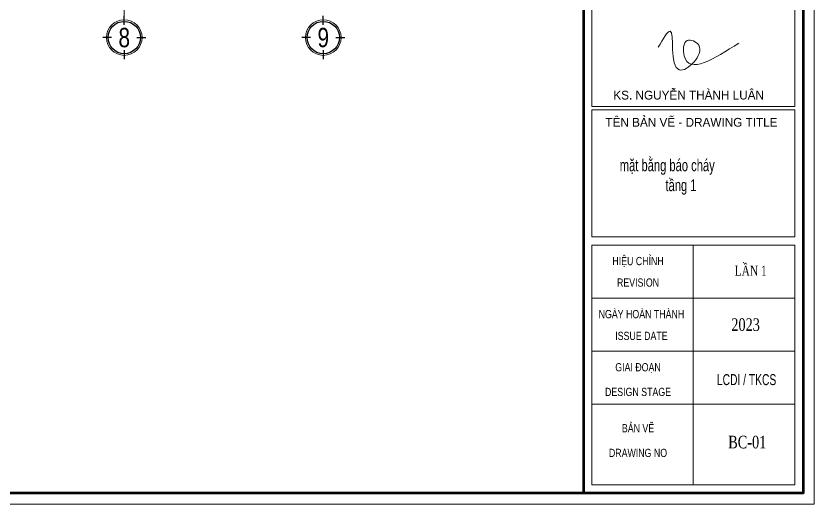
# Model space of a CAD drawing. Header units: millimetres. Extents: x 1109421 to 1726579, y -247837 to 144927.
# Drawn here: x 1494702 to 1515555, y -148520 to -135777 of the extents above; entities that cross this region are included whole.
import ezdxf
from ezdxf.enums import TextEntityAlignment as Align

# ---------------------------------------------------------------- set-up
doc = ezdxf.new("R2010")
doc.units = ezdxf.units.MM
doc.header["$LTSCALE"] = 600
doc.header["$MEASUREMENT"] = 0
doc.linetypes.add('CENTER', pattern=[2, 1.25, -0.25, 0.25, -0.25])
doc.linetypes.add('DASHED', pattern=[0.75, 0.5, -0.25])
doc.layers.get('0').update_dxf_attribs({"lineweight": 0})
doc.layers.get('Defpoints').update_dxf_attribs({"lineweight": 0})
for name, color, linetype, lineweight in [('Khungten_LCDI', 7, 'Continuous', 25), ('LC ISO', 153, 'Continuous', 13), ('LC Text1', 3, 'Continuous', 20), ('PCCC-BAO CHAY - DAY', 3, 'DASHED', 35), ('text', 1, 'Continuous', 20), ('truc', 76, 'CENTER', 9)]:
    doc.layers.add(name, color=color, linetype=linetype, lineweight=lineweight)
doc.styles.add('EG 1', font='VHAVANB.TTF')
doc.styles.add('Khungten', font='VHAVAN.TTF', dxfattribs={"width": 0.9, "height": 5000})
doc.styles.add('Tahoma', font='tahoma.ttf')
doc.styles.add('text', font='hoatbif.shx', dxfattribs={"width": 0.7})
doc.styles.add('Title', font='VHBLACK.TTF')
doc.styles.add('VnAvantH', font='VHAVANB.TTF', dxfattribs={"width": 0.6})
doc.styles.add('VnTimeH', font='VHTIME.TTF')

# ---------------------------------------------------------------- blocks, each defined once
blk = doc.blocks.new('KyHieu TrucDinhVi')
at = {"color": 7, "lineweight": 30}
for p, q in [((0, 2.36), (0, 4)), ((-2.36, 0), (-4, 0)), ((2.36, 0), (4, 0)), ((0, -2.36), (0, -4))]:
    blk.add_line(p, q, dxfattribs=at)
blk.add_circle((0, 0), 3.3)
blk.add_circle((0, 0), 3, dxfattribs=at)
at = {"ltscale": 20, "style": 'Tahoma'}
blk.add_attdef('AA', text='', height=3, dxfattribs=at).set_placement((0, 0), align=Align.MIDDLE_CENTER)
blk = doc.blocks.new('A$C08333679')
at = {"layer": 'truc'}
blk.add_line((40452.8, 85689), (40452.8, 105874.8), dxfattribs=at)
at = {"layer": 'LC ISO'}
ref = blk.add_blockref('KyHieu TrucDinhVi', (40452.8, 85125.7), dxfattribs=dict(at, xscale=140.8352653944289, yscale=140.8352653944289, zscale=140.8352653944289))
ref.add_attrib('AA', '8', dxfattribs={"layer": '0', "ltscale": 20, "height": 507, "style": 'EG 1', "width": 0.8}).set_placement((40452.8, 85125.7), align=Align.MIDDLE_CENTER)
ref = blk.add_blockref('KyHieu TrucDinhVi', (45652.8, 85125.7), dxfattribs=dict(at, xscale=140.8352653944289, yscale=140.8352653944289, zscale=140.8352653944289))
ref.add_attrib('AA', '9', dxfattribs={"layer": '0', "ltscale": 20, "height": 507, "style": 'EG 1', "width": 0.8}).set_placement((45652.8, 85125.7), align=Align.MIDDLE_CENTER)
blk = doc.blocks.new('A$Cb3b0a436')
blk.add_spline([(398.58, 83.19), (400.76, 86.14), (402.39, 79.07), (405.96, 83.58), (403.87, 84.43), (403.32, 81.64), (413.27, 83.97)], degree=3)
at = {"layer": 'Defpoints', "color": 0, "lineweight": 0}
blk.add_lwpolyline([(6.98, 0), (6.98, 297), (426.98, 297), (426.98, 0)], close=True, dxfattribs=at)
at = {"layer": 'Khungten_LCDI', "color": 5, "lineweight": 60}
blk.add_line((384.98, 295), (384.98, 2), dxfattribs=at)
at = {"layer": 'Khungten_LCDI', "color": 5, "lineweight": 25}
blk.add_line((424.98, 2), (424.98, 295), dxfattribs=at)
at = {"layer": 'Khungten_LCDI', "color": 9, "lineweight": 15}
for p, q in [((404.98, 47.17), (404.98, 3.5)), ((423.48, 37.5), (386.48, 37.5)), ((423.48, 27.83), (386.48, 27.83)), ((423.48, 18.17), (386.48, 18.17))]:
    blk.add_line(p, q, dxfattribs=at)
at = {"layer": 'Khungten_LCDI', "color": 5, "lineweight": 60}
blk.add_lwpolyline([(18.98, 2), (18.98, 295), (424.98, 295), (424.98, 2)], close=True, dxfattribs=at)
at = {"layer": 'Khungten_LCDI', "color": 9, "lineweight": 15}
for points in [[(386.48, 72.4), (423.48, 72.4), (423.48, 92.31), (386.48, 92.31)], [(386.48, 48.67), (423.48, 48.67), (423.48, 71.83), (386.48, 71.83)], [(386.48, 3.5), (423.48, 3.5), (423.48, 47.17), (386.48, 47.17)]]:
    blk.add_lwpolyline(points, close=True, dxfattribs=at)
at = {"color": 7}
for s, style, p in [('ks. NGUYÔN thµnh lu©n', 'VnAvantH', (404.13, 73.68)), ('tªn b¶n vÏ - drawing title', 'Khungten', (404.64, 68.73))]:
    blk.add_text(s, height=1.6, dxfattribs=dict(at, style=style)).set_placement(p, align=Align.CENTER)
for s, height, style, width, p in [('hiÖu chØnh', 1.5, 'Khungten', 0.8, (394.9, 43.51)), ('revision', 1.5, 'Khungten', 0.8, (394.9, 39.59)), ('ngµy hoµn thµnh', 1.5, 'Khungten', 0.8, (395.52, 33.84)), ('issue date', 1.5, 'Khungten', 0.8, (395.52, 29.88)), ('giai ®o¹n', 1.5, 'Khungten', 0.8, (394.9, 24.17)), ('lcdi / tkcs', 2, 'Title', 0.7, (414.69, 21.66)), ('design stage', 1.5, 'Khungten', 0.8, (394.9, 19.67)), ('b¶n vÏ', 1.5, 'Khungten', 0.8, (394.9, 13.06)), ('drawing nO', 1.5, 'Khungten', 0.8, (394.9, 8.56))]:
    blk.add_text(s, height=height, dxfattribs=dict(at, style=style, width=width)).set_placement(p, align=Align.CENTER)
at = {"color": 7, "style": 'Khungten', "width": 0.8}
for tag, p in [('REVISION', (413.97, 41.04)), ('NGAYHT', (414.44, 32.41))]:
    blk.add_attdef(tag, text='', height=2, dxfattribs=at).set_placement(p, align=Align.CENTER)
at = {"layer": 'LC Text1', "style": 'Title', "width": 1.485915}
for tag, p, p2 in [('TENBANVE1', (388.11, 59.64), (422.38, 59.64)), ('TENBANVE2', (388.11, 52.88), (422.38, 52.88))]:
    blk.add_attdef(tag, text='', height=2.5, dxfattribs=at).set_placement(p, p2, align=Align.FIT)
at = {"layer": 'LC Text1', "style": 'Title', "width": 0.7}
blk.add_attdef('SOBANVE', text='', height=2.5, dxfattribs=at).set_placement((414.6, 9.54), align=Align.CENTER)

msp = doc.modelspace()

# ---------------------------------------------------------------- block references
at = {"layer": 'PCCC-BAO CHAY - DAY'}
msp.add_blockref('A$C08333679', (1457079.2, -221465.7), dxfattribs=at)

# ---------------------------------------------------------------- texts
at = {"insert": (1502369.8, -139518.9), "char_height": 311.742, "attachment_point": 1, "style": 'text'}
msp.add_mtext_dynamic_manual_height_columns('\\pi8108.74839;mÆt b»ng b¸o ch¸y \\P\\pi9303.75973;tÇng 1', width=19729.791, gutter_width=1558.7, heights=[0], dxfattribs=at)
at = {"layer": 'text', "style": 'VnTimeH', "width": 0.75}
for s, height, p in [('lÇn 1', 263.64, (1513480.4, -142559.7)), ('2023', 329.55, (1513394.1, -144000.7)), ('bc-01', 329.55, (1513312.8, -147067.1))]:
    msp.add_text(s, height=height, dxfattribs=at).set_placement(p)

# ---------------------------------------------------------------- next in the draw order: block references
at = {"xscale": 143.35021493995, "yscale": 143.35021493995, "zscale": 143.35021493995}
msp.add_blockref('A$Cb3b0a436', (1454347.2, -148520.3), dxfattribs=at)

doc.saveas('drawing.dxf')
